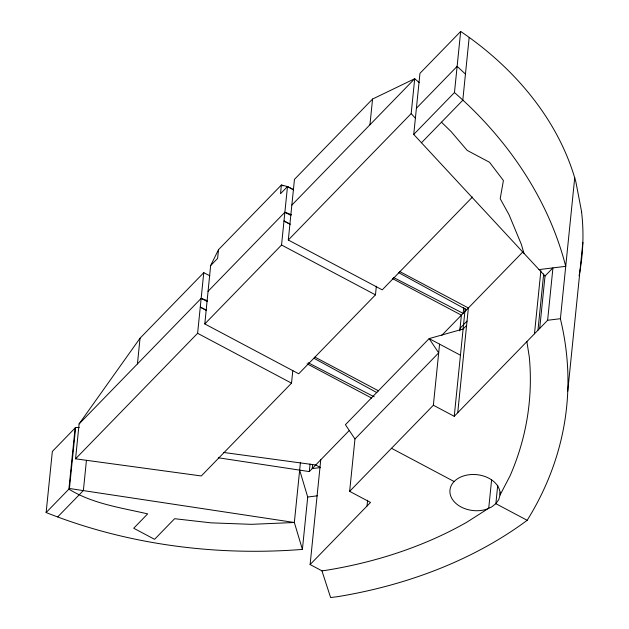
<?xml version="1.0" encoding="UTF-8"?>
<svg xmlns="http://www.w3.org/2000/svg" width="629" height="629" viewBox="0 0 629 629"><rect width="100%" height="100%" fill="white"/><g stroke="black" fill="none" stroke-linecap="round" stroke-linejoin="round"><path stroke-width="0.94" d="M299.656 470.122L307.715 497.028L302.4 549.392L298.744 549.691C213.207 555.863 125.989 544.266 46.129 512.549L52.341 451.449L75.637 427.468L79.285 427.563M75.103 428.034L68.891 489.134L46.129 512.549M302.4 549.392L294.341 522.495L251.356 524.334L210.959 522.841L174.618 518.705L154.577 539.32L133.71 528.242L147.658 513.885C120.996 507.705 92.471 503.774 68.891 489.134L69.434 488.497L75.637 427.468M292.807 370.544L291.526 383.147L201.296 475.956L75.559 458.824L79.105 423.915L140.047 338.205L203.765 272.664L209.85 275.801M86.432 460.436L83.382 490.502L57.75 516.865M137.437 363.924L140.047 338.205M75.559 458.824L197.608 333.299L203.765 272.664M293.57 189.691L287.484 186.554L281.399 185.005L218.507 249.682L210.644 265.587L204.802 323.935L298.72 373.791L375.466 294.852L376.346 286.211M218.507 249.682L217.618 258.409L210.644 265.587M204.802 323.935L281.548 245.003L287.484 186.554L293.499 189.816M472.465 197.034L382.22 289.859L288.302 240.011L294.458 179.375L372.565 99.044L414.715 78.719L419.173 82.548M300.45 462.323L294.341 522.495L69.434 488.497M218.373 457.794L309.311 471.585L310.081 463.974M312.613 464.776L312.228 468.581L320.554 467.567L315.719 464.996L223.358 452.416M491.603 479.911L488.725 508.24L466.624 522.337A380.836 273.025 5.8 0 1 325.468 570.401L321.93 570.833L310.113 564.559L320.751 459.823M369.946 124.762L372.565 99.044M310.113 564.559L370.52 502.429L349.645 491.351L354.968 438.979L438.688 352.869L429.135 338.599L345.415 424.709L354.968 438.979M367.029 506.015L367.619 500.197M288.302 240.011L411.169 113.629L414.715 78.719L291.848 205.093M539.706 328.409L545.021 276.045L413.74 134.433L419.952 73.334L460.672 31.45C513.728 67.389 558.403 119.203 575.85 181.765L581.613 211.839M413.74 134.433L454.468 92.549L460.672 31.45M469.155 37.598L462.795 100.255L421.469 142.759M349.645 491.351L433.365 405.233L439.577 344.142M459.791 330.878L461.387 315.16L392.535 278.616M463.722 307.55L463.133 313.368L393.565 277.499M433.365 405.233L454.24 416.312L465.169 308.721M457.731 412.726L468.369 307.99L399.517 271.437M497.736 485.234L495.864 503.687L491.54 507.021L486.091 509.38A25.168 18.044 5.8 0 1 450.891 496.478A25.168 18.044 5.8 0 1 472.261 474.494A25.168 18.044 5.8 0 1 500.039 495.023L498.766 499.591L495.864 503.687L527.173 520.301A492.586 353.136 5.8 0 0 561.461 323.392L560.408 318.706L574.733 177.63M500.338 492.098L500.039 495.023L510.048 475.87A460.711 330.288 5.8 0 0 529.311 357.107L526.882 341.594M534.469 333.795L540.877 270.753M537.96 330.201L543.676 273.953M454.24 416.312L547.623 320.271L552.938 267.899L545.021 276.045M567.759 391.081L582.871 242.346M287.484 186.554L280.51 193.732L281.399 185.005L283.113 185.917M79.105 423.915L201.154 298.382L207.617 300.725M208.034 291.306L284.874 212.272L291.345 214.615M416.406 108.251L457.126 66.36L465.452 74.073M309.311 471.585L349.213 430.55M441.692 335.422L522.699 252.103M460.058 328.259L467.04 321.081M466.592 325.445L463.101 329.03L429.135 338.599L460.444 355.22M307.715 497.028L317.299 495.817M539.037 269.589L565.723 266.334C548.37 198.379 506.919 138.38 454.468 92.549M547.623 320.271L560.408 318.706M284.874 212.272L290.96 215.409M201.154 298.382L207.24 301.519M206.359 310.254L200.266 307.109L206.296 310.309M308.163 362.744L374.2 396.797M281.548 245.003L375.466 294.852M314.932 357.099L378.619 390.9M307.094 363.814L371.645 398.078M197.608 333.299L291.526 383.147M391.505 448.296L454.122 481.531M398.597 272.624L466.624 309.783M313.981 358.294L376.873 392.606M441.464 122.191L451.056 131.524L467.19 150.41L489.519 162.266L503.412 180.515L500.197 198.709L509.058 214.764L521.331 244.335L523.965 253.338M411.169 113.629L415.14 117.914M321.93 570.833L330.618 597.55L337.514 596.685A416.83 298.83 5.8 0 0 527.173 520.301M581.566 211.847A488.937 315.467 -5.7 0 1 579.592 273.017M579.427 273.945A488.937 315.467 -5.7 0 1 579.073 275.801M290.071 224.136L283.986 220.999L290.016 224.199"/></g></svg>
